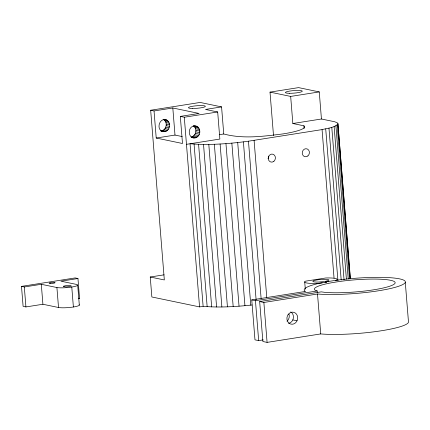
<?xml version="1.0" encoding="UTF-8"?>
<svg xmlns="http://www.w3.org/2000/svg" width="430" height="430" viewBox="0 0 430 430"><rect width="100%" height="100%" fill="white"/><g stroke="black" fill="none" stroke-linecap="round" stroke-linejoin="round"><path stroke-width="0.64" d="M160.449 130.935C166.388 131.204 168.517 121.808 163.169 119.325C172.93 118.621 170.619 134.52 161.669 131.29M195.01 137.923C187.786 138.793 187.281 126.845 194.043 125.942C201.267 125.076 201.772 137.025 195.01 137.923L191.033 137.095C196.177 136.278 197.762 128.36 193.21 125.754M268.825 156.171L268.089 158.697M350.267 278.79L337.915 123.534L337.41 122.878L334.739 121.771L321.441 119.002L292.846 123.512L290.669 96.427L270.013 92.122L273.501 135.541M252.044 304.994C235.817 306.703 219.418 307.729 203.127 306.337L190.044 143.76C209.523 145.34 229.142 143.814 248.465 141.196L322.059 129.597C327.332 128.215 333.605 128.006 337.829 124.238M325.956 282.585L325.849 281.258L328.633 280.446A8.1 1.209 -4.6 0 0 323.322 279.344A8.1 1.209 -4.6 0 0 313.212 280.935A8.1 1.209 -4.6 0 0 318.517 282.042L323.322 281.655L326.612 282.338M203.127 306.337L199.552 306.902L151.854 296.979L150.247 277.017L164.325 279.946L150.672 110.241L200.122 102.447L221.574 106.903L223.75 133.988C243.133 139.159 263.466 136.348 283.058 133.902A40.296 6.025 -4.6 0 0 303.892 125.813L304.112 128.489M270.013 92.122L298.581 87.618L319.264 91.923L321.441 119.002M154.042 110.945L172.817 107.984L199.09 113.456L180.315 116.412L182.492 143.496L156.219 138.03L154.042 110.945L150.672 110.241M221.574 106.903L205.481 109.44L217.677 111.977L219.854 139.062L186.47 144.324M290.669 96.427L319.264 91.923M180.315 116.412L184.293 117.239L217.677 111.977M156.219 138.03L174.994 135.068L182.223 136.573M219.246 134.697L223.75 133.988M79.115 304.741A11.148 1.666 -4.6 0 1 72.079 307.192A11.148 1.666 -4.6 0 1 58.523 307.504L42.909 304.257L25.924 306.934L23.107 306.348L21.5 286.385L24.317 286.971L41.301 284.294L56.916 287.541A11.148 1.666 -4.6 0 0 71.778 287.036A11.148 1.666 -4.6 0 0 76.588 284.44L60.969 281.193L77.959 278.516L79.561 298.479L78.255 298.683M150.247 277.017L164.099 274.834M263.262 339.894L258.666 340.619L254.974 339.845L251.76 299.914L305.402 291.459A50.729 7.584 -4.6 0 1 361.318 277.861A50.729 7.584 -4.6 0 1 399.642 285.902A50.729 7.584 -4.6 0 1 317.512 294.002L263.87 302.457L259.661 301.57L262.875 341.501L267.084 342.382L320.726 333.927A50.729 7.584 -4.6 0 0 375.315 331.637A50.729 7.584 -4.6 0 0 408.5 322.204L405.286 282.273M251.76 299.914L255.452 300.688L317.184 290.959L317.292 292.287M259.661 301.57L321.264 291.863L325.015 292.373A40.511 6.058 -4.6 0 0 390.601 285.907A40.511 6.058 -4.6 0 0 359.996 279.484A40.511 6.058 -4.6 0 0 315.346 290.347L317.184 290.959M21.5 286.385L75.142 277.93L77.959 278.516M322.21 283.004L320.264 283.182A16.276 2.435 -4.6 0 1 305.429 281.182L325.746 277.984A16.276 2.435 -4.6 0 1 335.335 280.677M166.544 120.029C159.191 116.955 155.601 130.381 163.357 131.644M163.513 119.282L165.201 119.637M193.951 125.732L196.79 126.323M164.357 120.104L167.732 120.803M194.005 126.275L197.977 127.103M165.308 121.212L168.684 121.91M194.957 127.377L198.929 128.204M165.964 122.571L169.334 123.27M195.607 128.742L199.584 129.564M166.27 124.093L169.64 124.791M195.913 130.263L199.891 131.085M166.211 125.673L169.587 126.372M195.854 131.838L199.832 132.666M165.792 127.199L169.162 127.903M195.435 133.37L199.412 134.198M165.039 128.575L168.409 129.274M194.682 134.746L198.66 135.568M164.007 129.699L167.377 130.403M193.65 135.869L197.628 136.697M162.76 130.505L166.13 131.204M192.403 136.67L196.381 137.498M161.39 130.924L164.76 131.628M191.898 137.584L193.602 137.939M325.849 281.258L328.482 281.806M292.771 319.915L296.996 320.791M78.437 298.243L79.561 298.479M292.846 123.512L303.892 125.813M337.915 123.534L350.402 278.753M337.163 124.985L349.542 278.871M335.916 125.759L348.246 278.973M334.121 126.549L346.392 279.091M331.793 127.339L344.065 279.882M328.977 128.119L341.194 279.994M325.714 128.876L337.937 280.747M322.059 129.597L334.051 278.119M317.512 294.002L320.726 333.927M304.709 281.87L305.3 289.191M254.087 140.309L266.767 297.533M263.87 302.457L267.084 342.382M248.465 141.196L261.112 298.425M243.401 141.889L256.108 299.791M255.452 300.688L258.666 340.619M237.699 142.561L250.776 305.144M231.856 143.142L244.939 305.719M225.96 143.62L239.042 306.198M220.101 143.991L233.178 306.568M214.35 144.244L227.432 306.827M208.797 144.383L221.875 306.966M203.519 144.405L216.596 306.982M198.585 144.308L211.667 306.886M194.075 144.088L207.152 306.671M184.293 117.239L199.552 306.902M172.817 107.984L174.994 135.068M77.706 285.187L79.314 305.155M71.778 287.036L73.385 307.004M56.916 287.541L58.523 307.504M41.301 284.294L42.909 304.257M24.317 286.971L25.924 306.934M290.75 311.922A6.079 5.354 -78.2 0 1 292.959 319.576L292.207 320.947A6.079 5.354 -78.2 0 1 288.552 323.301M288.955 314.056A6.079 5.354 -78.2 0 1 286.998 321.188M288.164 314.556L287.412 315.926A6.079 5.354 -78.2 0 0 289.411 323.457A6.079 5.354 -78.2 0 0 296.431 321.828L297.184 320.452A6.079 5.354 -78.2 0 0 295.179 312.927A6.079 5.354 -78.2 0 0 288.164 314.556M63.441 286.229C64.984 287.525 69.101 286.686 71.369 286.025C69.827 284.73 65.704 285.563 63.441 286.229M50.455 283.451A3.037 0.457 -4.6 0 0 55.099 282.72A3.037 0.457 -4.6 0 0 50.665 282.644A3.037 0.457 -4.6 0 0 50.455 283.451M307.891 155.923A4.053 3.569 -78.2 0 0 307.332 149.006A4.053 3.569 -78.2 0 0 302.247 153.311A4.053 3.569 -78.2 0 0 307.891 155.923M273.899 161.277A4.053 3.569 -78.2 0 0 273.346 154.365A4.053 3.569 -78.2 0 0 268.255 158.665A4.053 3.569 -78.2 0 0 273.899 161.277M289.309 93.299A8.509 1.274 -4.6 0 0 302.317 91.246A8.509 1.274 -4.6 0 0 289.906 91.042A8.509 1.274 -4.6 0 0 289.309 93.299M192.382 108.451A8.509 1.274 -4.6 0 0 205.389 106.398A8.509 1.274 -4.6 0 0 192.979 106.194A8.509 1.274 -4.6 0 0 192.382 108.451"/></g></svg>
